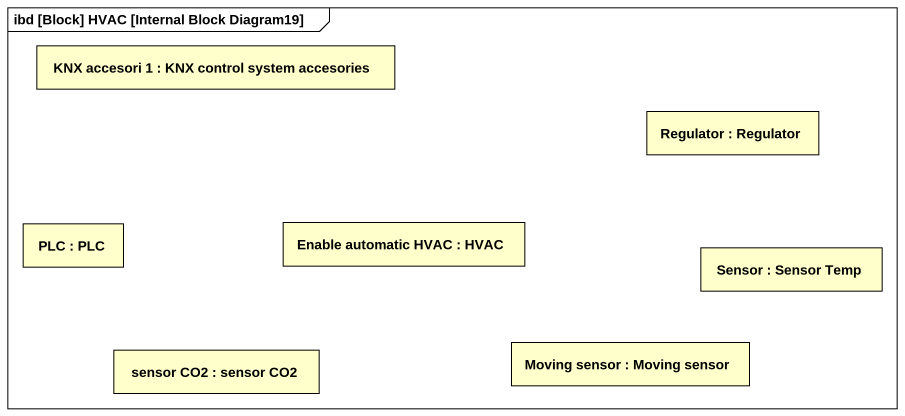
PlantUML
@startuml
mainframe ibd [Block] HVAC [Internal Block Diagram19]
rectangle "KNX accesori 1 : KNX control system accesories" as KNX_accesori_1 #FFFFCC
rectangle "Regulator : Regulator" as Regulator #FFFFCC
rectangle "PLC : PLC" as PLC #FFFFCC
rectangle "Enable automatic HVAC : HVAC" as Enable_automatic_HVAC #FFFFCC
rectangle "Sensor : Sensor Temp" as Sensor #FFFFCC
rectangle "sensor CO2 : sensor CO2" as sensor_CO2 #FFFFCC
rectangle "Moving sensor : Moving sensor" as Moving_sensor #FFFFCC
@enduml
